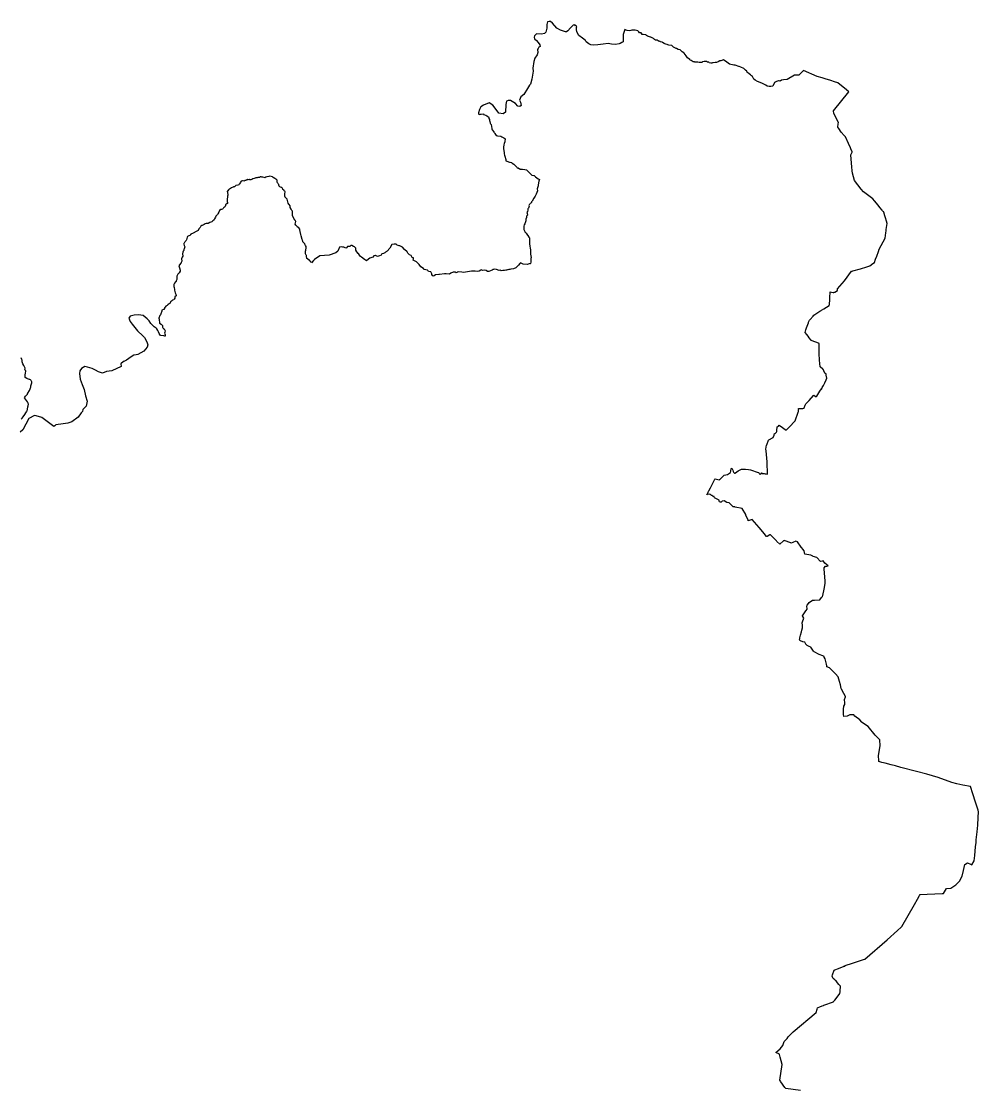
# Model space of a CAD drawing. Header units: metres. Extents: x 319750 to 415268, y 1725605 to 1842937.
# Drawn here: x 354106 to 381248, y 1812675 to 1842937 of the extents above; entities that cross this region are included whole.
import ezdxf

# ---------------------------------------------------------------- set-up
doc = ezdxf.new("R2010")
doc.units = ezdxf.units.M
doc.header["$MEASUREMENT"] = 0
doc.layers.add('DISTRICT BOUNDRY', color=86, linetype='Continuous')

msp = doc.modelspace()

# ---------------------------------------------------------------- linework, layer by layer
at = {"layer": 'DISTRICT BOUNDRY'}
for points in [[(376200, 1812624, 0), (375780, 1812675, 0), (375757, 1812706, 0), (375635, 1812868, 0), (375630, 1812889, 0), (375612, 1812913, 0), (375679, 1813357, 0), (375624, 1813571, 0), (375605, 1813645, 0), (375603, 1813651, 0), (375499, 1813703, 0), (375497, 1813704, 0), (375563, 1813759, 0), (375620, 1813807, 0), (375694, 1813900, 0), (375731, 1814010, 0), (375788, 1814066, 0), (375817, 1814095, 0), (375846, 1814140, 0), (375987, 1814283, 0), (376646, 1814835, 0), (376670, 1814924, 0), (376682, 1814967, 0), (376696, 1814973, 0), (376747, 1814996, 0), (376808, 1815022, 0), (376846, 1815037, 0), (376863, 1815044, 0), (377129, 1815135, 0), (377137, 1815144, 0), (377169, 1815184, 0), (377237, 1815270, 0), (377314, 1815369, 0), (377318, 1815418, 0), (377320, 1815440, 0), (377328, 1815579, 0), (377282, 1815629, 0), (377250, 1815671, 0), (377204, 1815730, 0), (377201, 1815732, 0), (377198, 1815735, 0), (377171, 1815756, 0), (377124, 1815794, 0), (377105, 1815838, 0), (377094, 1815864, 0), (377105, 1815898, 0), (377151, 1816034, 0), (377175, 1816045, 0), (377201, 1816057, 0), (377249, 1816072, 0), (377421, 1816142, 0), (377426, 1816144, 0), (377453, 1816151, 0), (377461, 1816159, 0), (377465, 1816163, 0), (377668, 1816237, 0), (377845, 1816292, 0), (377958, 1816328, 0), (377985, 1816335, 0), (378020, 1816344, 0), (378652, 1816899, 0), (378952, 1817162, 0), (379055, 1817253, 0), (379069, 1817272, 0), (379428, 1817901, 0), (379513, 1818050, 0), (379569, 1818150, 0), (379576, 1818162, 0), (379580, 1818169, 0), (379582, 1818172, 0), (379585, 1818178, 0), (380213, 1818209, 0), (380253, 1818211, 0), (380308, 1818300, 0), (380341, 1818351, 0), (380463, 1818363, 0), (380603, 1818451, 0), (380706, 1818557, 0), (380779, 1818704, 0), (380818, 1818860, 0), (380858, 1819030, 0), (380935, 1819080, 0), (381017, 1819039, 0), (381057, 1819019, 0), (381120, 1819133, 0), (381137, 1819289, 0), (381162, 1819531, 0), (381176, 1819653, 0), (381181, 1819726, 0), (381204, 1819955, 0), (381224, 1820143, 0), (381234, 1820366, 0), (381248, 1820521, 0), (381234, 1820570, 0), (381159, 1820797, 0), (381087, 1821038, 0), (381021, 1821245, 0), (380803, 1821276, 0), (380631, 1821321, 0), (380485, 1821355, 0), (380099, 1821497, 0), (379781, 1821592, 0), (379482, 1821665, 0), (379043, 1821785, 0), (378893, 1821825, 0), (378768, 1821855, 0), (378598, 1821900, 0), (378546, 1821914, 0), (378501, 1821926, 0), (378419, 1821947, 0), (378418, 1821959, 0), (378418, 1821966, 0), (378413, 1822122, 0), (378458, 1822397, 0), (378451, 1822565, 0), (378316, 1822701, 0), (378118, 1822942, 0), (377988, 1823027, 0), (377948, 1823054, 0), (377942, 1823060, 0), (377935, 1823068, 0), (377879, 1823131, 0), (377741, 1823239, 0), (377707, 1823270, 0), (377669, 1823272, 0), (377597, 1823276, 0), (377593, 1823278, 0), (377519, 1823234, 0), (377428, 1823224, 0), (377421, 1823285, 0), (377419, 1823305, 0), (377417, 1823319, 0), (377414, 1823352, 0), (377419, 1823431, 0), (377423, 1823516, 0), (377454, 1823563, 0), (377455, 1823618, 0), (377447, 1823712, 0), (377471, 1823784, 0), (377473, 1823790, 0), (377429, 1823877, 0), (377361, 1824000, 0), (377353, 1824018, 0), (377336, 1824120, 0), (377305, 1824222, 0), (377267, 1824351, 0), (377188, 1824435, 0), (377186, 1824437, 0), (377179, 1824445, 0), (377150, 1824475, 0), (377129, 1824497, 0), (377097, 1824529, 0), (377021, 1824607, 0), (376944, 1824637, 0), (376941, 1824660, 0), (376937, 1824708, 0), (376899, 1824860, 0), (376872, 1824911, 0), (376864, 1824926, 0), (376826, 1824943, 0), (376723, 1824989, 0), (376584, 1825062, 0), (376570, 1825078, 0), (376488, 1825189, 0), (376447, 1825209, 0), (376391, 1825238, 0), (376368, 1825255, 0), (376359, 1825262, 0), (376316, 1825333, 0), (376268, 1825347, 0), (376265, 1825347, 0), (376202, 1825374, 0), (376192, 1825378, 0), (376182, 1825383, 0), (376180, 1825384, 0), (376173, 1825418, 0), (376174, 1825436, 0), (376174, 1825447, 0), (376174, 1825458, 0), (376197, 1825534, 0), (376222, 1825626, 0), (376223, 1825627, 0), (376239, 1825677, 0), (376258, 1825738, 0), (376253, 1825815, 0), (376248, 1825878, 0), (376258, 1825910, 0), (376289, 1826015, 0), (376261, 1826061, 0), (376255, 1826073, 0), (376257, 1826078, 0), (376258, 1826081, 0), (376346, 1826220, 0), (376355, 1826231, 0), (376388, 1826270, 0), (376378, 1826366, 0), (376388, 1826380, 0), (376421, 1826435, 0), (376442, 1826456, 0), (376533, 1826524, 0), (376565, 1826526, 0), (376598, 1826528, 0), (376746, 1826537, 0), (376793, 1826597, 0), (376821, 1826633, 0), (376822, 1826638, 0), (376828, 1826660, 0), (376872, 1826836, 0), (376900, 1827000, 0), (376901, 1827020, 0), (376896, 1827074, 0), (376866, 1827407, 0), (376868, 1827443, 0), (376906, 1827491, 0), (376942, 1827494, 0), (376979, 1827498, 0), (376891, 1827572, 0), (376865, 1827607, 0), (376840, 1827641, 0), (376811, 1827632, 0), (376763, 1827618, 0), (376662, 1827734, 0), (376560, 1827764, 0), (376546, 1827772, 0), (376493, 1827803, 0), (376316, 1827829, 0), (376305, 1827924, 0), (376296, 1827937, 0), (376271, 1827965, 0), (376223, 1828018, 0), (376214, 1828028, 0), (376115, 1828177, 0), (376061, 1828197, 0), (375980, 1828161, 0), (375933, 1828140, 0), (375921, 1828150, 0), (375736, 1828219, 0), (375723, 1828211, 0), (375713, 1828203, 0), (375609, 1828112, 0), (375527, 1828191, 0), (375514, 1828204, 0), (375361, 1828359, 0), (375342, 1828378, 0), (375332, 1828376, 0), (375250, 1828329, 0), (375241, 1828333, 0), (375237, 1828335, 0), (375170, 1828416, 0), (375084, 1828519, 0), (375027, 1828587, 0), (374831, 1828817, 0), (374718, 1828778, 0), (374711, 1828794, 0), (374649, 1828936, 0), (374647, 1828950, 0), (374548, 1829120, 0), (374346, 1829164, 0), (374333, 1829167, 0), (374325, 1829169, 0), (374310, 1829169, 0), (374288, 1829170, 0), (374172, 1829282, 0), (374106, 1829292, 0), (374035, 1829341, 0), (373980, 1829333, 0), (373944, 1829305, 0), (373939, 1829304, 0), (373930, 1829303, 0), (373904, 1829309, 0), (373890, 1829330, 0), (373893, 1829346, 0), (373895, 1829363, 0), (373757, 1829423, 0), (373748, 1829460, 0), (373748, 1829461, 0), (373733, 1829465, 0), (373715, 1829469, 0), (373700, 1829488, 0), (373691, 1829490, 0), (373683, 1829492, 0), (373666, 1829493, 0), (373653, 1829516, 0), (373648, 1829524, 0), (373638, 1829526, 0), (373612, 1829531, 0), (373563, 1829522, 0), (373554, 1829518, 0), (373544, 1829514, 0), (373537, 1829510, 0), (373539, 1829514, 0), (373584, 1829582, 0), (373586, 1829616, 0), (373594, 1829626, 0), (373645, 1829715, 0), (373759, 1829937, 0), (373770, 1829956, 0), (373770, 1829957, 0), (373774, 1829963, 0), (373895, 1829940, 0), (373905, 1829947, 0), (373911, 1829951, 0), (374034, 1830068, 0), (374130, 1830086, 0), (374154, 1830103, 0), (374210, 1830143, 0), (374223, 1830184, 0), (374228, 1830254, 0), (374241, 1830261, 0), (374249, 1830265, 0), (374280, 1830213, 0), (374287, 1830178, 0), (374295, 1830157, 0), (374325, 1830130, 0), (374347, 1830126, 0), (374351, 1830132, 0), (374354, 1830136, 0), (374426, 1830188, 0), (374486, 1830220, 0), (374522, 1830240, 0), (374540, 1830240, 0), (374641, 1830244, 0), (374723, 1830230, 0), (374777, 1830221, 0), (374994, 1830149, 0), (375003, 1830146, 0), (375022, 1830130, 0), (375034, 1830108, 0), (375041, 1830101, 0), (375057, 1830093, 0), (375068, 1830104, 0), (375070, 1830104, 0), (375080, 1830103, 0), (375084, 1830119, 0), (375086, 1830126, 0), (375088, 1830136, 0), (375102, 1830124, 0), (375111, 1830125, 0), (375121, 1830116, 0), (375130, 1830109, 0), (375149, 1830113, 0), (375169, 1830118, 0), (375191, 1830111, 0), (375228, 1830105, 0), (375263, 1830100, 0), (375258, 1830203, 0), (375253, 1830334, 0), (375249, 1830446, 0), (375220, 1830758, 0), (375217, 1830807, 0), (375232, 1830917, 0), (375244, 1830934, 0), (375292, 1831066, 0), (375302, 1831076, 0), (375424, 1831142, 0), (375449, 1831208, 0), (375464, 1831248, 0), (375468, 1831250, 0), (375476, 1831254, 0), (375516, 1831293, 0), (375523, 1831307, 0), (375523, 1831308, 0), (375526, 1831337, 0), (375537, 1831438, 0), (375569, 1831463, 0), (375597, 1831486, 0), (375601, 1831482, 0), (375620, 1831470, 0), (375795, 1831342, 0), (375880, 1831433, 0), (376045, 1831609, 0), (376128, 1831855, 0), (376136, 1831879, 0), (376142, 1831896, 0), (376137, 1831918, 0), (376134, 1831930, 0), (376136, 1831945, 0), (376145, 1831959, 0), (376152, 1831960, 0), (376260, 1831963, 0), (376302, 1831965, 0), (376305, 1831977, 0), (376334, 1832053, 0), (376347, 1832088, 0), (376439, 1832189, 0), (376566, 1832329, 0), (376575, 1832338, 0), (376642, 1832287, 0), (376650, 1832300, 0), (376656, 1832311, 0), (376748, 1832447, 0), (376791, 1832513, 0), (376792, 1832511, 0), (376811, 1832551, 0), (376830, 1832587, 0), (376845, 1832615, 0), (376875, 1832670, 0), (376884, 1832692, 0), (376922, 1832774, 0), (376941, 1832816, 0), (376928, 1832907, 0), (376925, 1832940, 0), (376883, 1832965, 0), (376858, 1833024, 0), (376845, 1833053, 0), (376842, 1833057, 0), (376831, 1833072, 0), (376756, 1833145, 0), (376732, 1833328, 0), (376731, 1833521, 0), (376730, 1833643, 0), (376729, 1833722, 0), (376728, 1833760, 0), (376727, 1833804, 0), (376707, 1833815, 0), (376630, 1833843, 0), (376504, 1833888, 0), (376496, 1833899, 0), (376490, 1833906, 0), (376444, 1833967, 0), (376411, 1834010, 0), (376377, 1834055, 0), (376329, 1834117, 0), (376353, 1834191, 0), (376371, 1834246, 0), (376422, 1834388, 0), (376428, 1834407, 0), (376448, 1834462, 0), (376470, 1834482, 0), (376553, 1834579, 0), (376577, 1834607, 0), (376750, 1834716, 0), (376785, 1834741, 0), (376791, 1834745, 0), (376862, 1834788, 0), (377011, 1834879, 0), (377014, 1834891, 0), (377016, 1834901, 0), (377026, 1835061, 0), (377028, 1835100, 0), (377038, 1835265, 0), (377077, 1835257, 0), (377126, 1835246, 0), (377138, 1835253, 0), (377147, 1835258, 0), (377165, 1835259, 0), (377169, 1835260, 0), (377243, 1835310, 0), (377243, 1835312, 0), (377243, 1835352, 0), (377442, 1835584, 0), (377645, 1835851, 0), (377666, 1835856, 0), (377677, 1835859, 0), (377900, 1835916, 0), (378077, 1835975, 0), (378159, 1836001, 0), (378249, 1836067, 0), (378296, 1836102, 0), (378327, 1836194, 0), (378358, 1836278, 0), (378405, 1836411, 0), (378431, 1836481, 0), (378598, 1836787, 0), (378617, 1836938, 0), (378624, 1836999, 0), (378627, 1837016, 0), (378630, 1837034, 0), (378656, 1837203, 0), (378634, 1837273, 0), (378605, 1837362, 0), (378587, 1837425, 0), (378558, 1837531, 0), (378557, 1837532, 0), (378554, 1837536, 0), (378526, 1837569, 0), (378511, 1837588, 0), (378450, 1837662, 0), (378400, 1837721, 0), (378296, 1837847, 0), (378246, 1837907, 0), (378137, 1837993, 0), (377988, 1838105, 0), (377920, 1838175, 0), (377726, 1838425, 0), (377671, 1838633, 0), (377666, 1838696, 0), (377657, 1838815, 0), (377648, 1838915, 0), (377626, 1839148, 0), (377626, 1839149, 0), (377626, 1839149, 0), (377660, 1839231, 0), (377664, 1839240, 0), (377627, 1839327, 0), (377617, 1839353, 0), (377558, 1839477, 0), (377469, 1839666, 0), (377437, 1839700, 0), (377347, 1839793, 0), (377283, 1839899, 0), (377257, 1839940, 0), (377267, 1840033, 0), (377270, 1840071, 0), (377144, 1840321, 0), (377133, 1840404, 0), (377572, 1840941, 0), (377504, 1840996, 0), (377258, 1841197, 0), (377159, 1841224, 0), (377057, 1841256, 0), (376896, 1841305, 0), (376808, 1841332, 0), (376671, 1841375, 0), (376280, 1841542, 0), (376147, 1841410, 0), (376027, 1841410, 0), (375816, 1841284, 0), (375712, 1841275, 0), (375655, 1841270, 0), (375617, 1841241, 0), (375591, 1841253, 0), (375576, 1841249, 0), (375515, 1841233, 0), (375462, 1841203, 0), (375412, 1841104, 0), (375358, 1841090, 0), (375311, 1841093, 0), (375253, 1841097, 0), (375213, 1841123, 0), (375123, 1841175, 0), (375055, 1841204, 0), (374976, 1841234, 0), (374911, 1841273, 0), (374871, 1841299, 0), (374832, 1841372, 0), (374810, 1841392, 0), (374782, 1841417, 0), (374739, 1841449, 0), (374692, 1841483, 0), (374688, 1841486, 0), (374672, 1841529, 0), (374639, 1841557, 0), (374633, 1841561, 0), (374586, 1841601, 0), (374506, 1841640, 0), (374462, 1841658, 0), (374453, 1841661, 0), (374346, 1841690, 0), (374306, 1841698, 0), (374180, 1841725, 0), (374107, 1841777, 0), (374016, 1841843, 0), (373936, 1841820, 0), (373920, 1841816, 0), (373909, 1841816, 0), (373859, 1841793, 0), (373812, 1841771, 0), (373779, 1841771, 0), (373725, 1841763, 0), (373703, 1841760, 0), (373679, 1841756, 0), (373655, 1841752, 0), (373604, 1841765, 0), (373597, 1841781, 0), (373563, 1841783, 0), (373551, 1841793, 0), (373540, 1841803, 0), (373526, 1841801, 0), (373475, 1841797, 0), (373466, 1841796, 0), (373421, 1841792, 0), (373396, 1841774, 0), (373382, 1841774, 0), (373364, 1841773, 0), (373355, 1841773, 0), (373343, 1841773, 0), (373327, 1841775, 0), (373283, 1841780, 0), (373258, 1841784, 0), (373252, 1841783, 0), (373238, 1841781, 0), (373222, 1841779, 0), (373206, 1841777, 0), (373195, 1841776, 0), (373188, 1841788, 0), (373187, 1841788, 0), (373161, 1841792, 0), (373150, 1841793, 0), (373101, 1841825, 0), (373062, 1841850, 0), (373057, 1841853, 0), (372989, 1841904, 0), (372959, 1841964, 0), (372931, 1841997, 0), (372896, 1842038, 0), (372888, 1842044, 0), (372846, 1842075, 0), (372781, 1842128, 0), (372778, 1842130, 0), (372739, 1842135, 0), (372727, 1842136, 0), (372680, 1842167, 0), (372676, 1842170, 0), (372601, 1842209, 0), (372547, 1842248, 0), (372546, 1842249, 0), (372460, 1842263, 0), (372434, 1842272, 0), (372417, 1842278, 0), (372377, 1842292, 0), (372351, 1842301, 0), (372345, 1842311, 0), (372344, 1842313, 0), (372335, 1842312, 0), (372329, 1842312, 0), (372286, 1842334, 0), (372274, 1842345, 0), (372229, 1842352, 0), (372211, 1842373, 0), (372193, 1842365, 0), (372173, 1842389, 0), (372155, 1842387, 0), (372140, 1842407, 0), (372123, 1842404, 0), (372120, 1842403, 0), (372109, 1842407, 0), (372087, 1842408, 0), (372057, 1842423, 0), (372049, 1842430, 0), (372028, 1842450, 0), (371950, 1842484, 0), (371942, 1842487, 0), (371856, 1842517, 0), (371835, 1842538, 0), (371816, 1842557, 0), (371800, 1842559, 0), (371736, 1842567, 0), (371724, 1842567, 0), (371712, 1842568, 0), (371678, 1842609, 0), (371636, 1842612, 0), (371611, 1842636, 0), (371582, 1842668, 0), (371544, 1842677, 0), (371514, 1842684, 0), (371460, 1842686, 0), (371444, 1842687, 0), (371412, 1842691, 0), (371384, 1842680, 0), (371352, 1842667, 0), (371283, 1842679, 0), (371279, 1842680, 0), (371251, 1842690, 0), (371239, 1842696, 0), (371218, 1842705, 0), (371196, 1842651, 0), (371167, 1842565, 0), (371171, 1842473, 0), (371173, 1842361, 0), (371131, 1842335, 0), (371086, 1842312, 0), (371077, 1842307, 0), (371052, 1842296, 0), (370956, 1842282, 0), (370841, 1842293, 0), (370743, 1842311, 0), (370603, 1842292, 0), (370453, 1842268, 0), (370336, 1842261, 0), (370249, 1842274, 0), (370198, 1842301, 0), (370118, 1842354, 0), (370097, 1842390, 0), (370013, 1842460, 0), (369916, 1842533, 0), (369853, 1842643, 0), (369850, 1842706, 0), (369844, 1842734, 0), (369839, 1842756, 0), (369852, 1842771, 0), (369845, 1842790, 0), (369833, 1842825, 0), (369815, 1842810, 0), (369797, 1842838, 0), (369750, 1842830, 0), (369673, 1842754, 0), (369597, 1842667, 0), (369566, 1842640, 0), (369531, 1842642, 0), (369394, 1842685, 0), (369394, 1842685, 0), (369289, 1842742, 0), (369169, 1842885, 0), (369110, 1842935, 0), (369074, 1842937, 0), (369024, 1842922, 0), (369002, 1842849, 0), (369002, 1842748, 0), (368991, 1842672, 0), (368973, 1842634, 0), (368939, 1842593, 0), (368855, 1842578, 0), (368713, 1842582, 0), (368657, 1842526, 0), (368649, 1842491, 0), (368651, 1842437, 0), (368709, 1842390, 0), (368757, 1842335, 0), (368804, 1842272, 0), (368819, 1842223, 0), (368776, 1842202, 0), (368756, 1842171, 0), (368738, 1842142, 0), (368753, 1842050, 0), (368730, 1841990, 0), (368664, 1841896, 0), (368641, 1841795, 0), (368608, 1841608, 0), (368614, 1841527, 0), (368579, 1841299, 0), (368545, 1841158, 0), (368515, 1841123, 0), (368461, 1841032, 0), (368352, 1840859, 0), (368267, 1840800, 0), (368228, 1840704, 0), (368260, 1840649, 0), (368274, 1840552, 0), (368236, 1840524, 0), (368184, 1840533, 0), (368113, 1840604, 0), (367978, 1840689, 0), (367913, 1840693, 0), (367860, 1840671, 0), (367847, 1840578, 0), (367832, 1840361, 0), (367765, 1840316, 0), (367648, 1840338, 0), (367543, 1840477, 0), (367470, 1840565, 0), (367373, 1840628, 0), (367209, 1840563, 0), (367137, 1840515, 0), (367092, 1840442, 0), (367065, 1840344, 0), (367067, 1840320, 0), (367068, 1840313, 0), (367088, 1840292, 0), (367115, 1840306, 0), (367140, 1840304, 0), (367208, 1840318, 0), (367209, 1840314, 0), (367212, 1840294, 0), (367274, 1840275, 0), (367304, 1840259, 0), (367351, 1840233, 0), (367357, 1840202, 0), (367359, 1840183, 0), (367376, 1840151, 0), (367377, 1840148, 0), (367379, 1840128, 0), (367379, 1840123, 0), (367379, 1840116, 0), (367379, 1840115, 0), (367384, 1840111, 0), (367388, 1840107, 0), (367386, 1840091, 0), (367386, 1840091, 0), (367394, 1840067, 0), (367400, 1840053, 0), (367407, 1840032, 0), (367424, 1840016, 0), (367433, 1839953, 0), (367442, 1839900, 0), (367446, 1839876, 0), (367459, 1839858, 0), (367500, 1839800, 0), (367506, 1839791, 0), (367519, 1839774, 0), (367529, 1839760, 0), (367534, 1839753, 0), (367565, 1839702, 0), (367570, 1839696, 0), (367570, 1839696, 0), (367610, 1839691, 0), (367613, 1839691, 0), (367704, 1839681, 0), (367732, 1839665, 0), (367789, 1839631, 0), (367812, 1839618, 0), (367822, 1839606, 0), (367819, 1839529, 0), (367815, 1839528, 0), (367814, 1839525, 0), (367814, 1839524, 0), (367800, 1839478, 0), (367798, 1839470, 0), (367789, 1839434, 0), (367773, 1839370, 0), (367772, 1839365, 0), (367780, 1839312, 0), (367783, 1839290, 0), (367798, 1839188, 0), (367799, 1839182, 0), (367809, 1839145, 0), (367818, 1839113, 0), (367839, 1839019, 0), (367846, 1838985, 0), (367871, 1838970, 0), (367951, 1838942, 0), (367961, 1838943, 0), (368007, 1838934, 0), (368013, 1838930, 0), (368024, 1838920, 0), (368065, 1838884, 0), (368088, 1838865, 0), (368140, 1838821, 0), (368155, 1838798, 0), (368165, 1838781, 0), (368193, 1838780, 0), (368227, 1838758, 0), (368238, 1838751, 0), (368247, 1838750, 0), (368278, 1838747, 0), (368311, 1838745, 0), (368386, 1838737, 0), (368427, 1838723, 0), (368470, 1838686, 0), (368581, 1838579, 0), (368590, 1838577, 0), (368638, 1838569, 0), (368643, 1838565, 0), (368686, 1838527, 0), (368684, 1838525, 0), (368764, 1838470, 0), (368776, 1838461, 0), (368794, 1838451, 0), (368782, 1838409, 0), (368764, 1838300, 0), (368757, 1838270, 0), (368735, 1838192, 0), (368743, 1838132, 0), (368702, 1838038, 0), (368676, 1837980, 0), (368675, 1837978, 0), (368641, 1837925, 0), (368640, 1837923, 0), (368588, 1837843, 0), (368572, 1837820, 0), (368566, 1837799, 0), (368553, 1837785, 0), (368537, 1837769, 0), (368527, 1837757, 0), (368507, 1837737, 0), (368499, 1837712, 0), (368505, 1837701, 0), (368491, 1837673, 0), (368485, 1837636, 0), (368471, 1837617, 0), (368464, 1837607, 0), (368466, 1837583, 0), (368457, 1837549, 0), (368438, 1837513, 0), (368448, 1837489, 0), (368460, 1837446, 0), (368429, 1837412, 0), (368428, 1837372, 0), (368409, 1837332, 0), (368414, 1837282, 0), (368385, 1837196, 0), (368362, 1837163, 0), (368354, 1837131, 0), (368349, 1837095, 0), (368353, 1837063, 0), (368355, 1837033, 0), (368378, 1836983, 0), (368381, 1836976, 0), (368385, 1836971, 0), (368390, 1836964, 0), (368420, 1836928, 0), (368458, 1836878, 0), (368469, 1836866, 0), (368498, 1836822, 0), (368513, 1836800, 0), (368517, 1836794, 0), (368517, 1836749, 0), (368516, 1836700, 0), (368516, 1836684, 0), (368514, 1836618, 0), (368524, 1836568, 0), (368537, 1836497, 0), (368538, 1836480, 0), (368541, 1836418, 0), (368542, 1836379, 0), (368542, 1836367, 0), (368546, 1836335, 0), (368557, 1836243, 0), (368556, 1836209, 0), (368552, 1836112, 0), (368545, 1836074, 0), (368548, 1836071, 0), (368504, 1836058, 0), (368443, 1836043, 0), (368338, 1836054, 0), (368260, 1836091, 0), (368238, 1836067, 0), (368201, 1836025, 0), (368143, 1835964, 0), (368123, 1835953, 0), (368059, 1835921, 0), (367984, 1835908, 0), (367953, 1835903, 0), (367924, 1835897, 0), (367901, 1835893, 0), (367891, 1835891, 0), (367865, 1835886, 0), (367845, 1835883, 0), (367808, 1835877, 0), (367801, 1835875, 0), (367801, 1835871, 0), (367761, 1835868, 0), (367710, 1835864, 0), (367689, 1835882, 0), (367651, 1835872, 0), (367578, 1835904, 0), (367519, 1835907, 0), (367490, 1835900, 0), (367485, 1835899, 0), (367451, 1835883, 0), (367361, 1835840, 0), (367324, 1835844, 0), (367287, 1835869, 0), (367251, 1835883, 0), (367192, 1835874, 0), (367144, 1835887, 0), (367137, 1835883, 0), (367086, 1835853, 0), (367031, 1835846, 0), (366969, 1835852, 0), (366865, 1835850, 0), (366865, 1835850, 0), (366639, 1835814, 0), (366596, 1835823, 0), (366488, 1835838, 0), (366480, 1835833, 0), (366469, 1835827, 0), (366436, 1835807, 0), (366407, 1835822, 0), (366393, 1835822, 0), (366359, 1835825, 0), (366351, 1835823, 0), (366281, 1835801, 0), (366250, 1835772, 0), (366151, 1835778, 0), (366105, 1835778, 0), (365966, 1835757, 0), (365942, 1835756, 0), (365850, 1835747, 0), (365810, 1835722, 0), (365784, 1835708, 0), (365766, 1835731, 0), (365744, 1835758, 0), (365742, 1835778, 0), (365716, 1835833, 0), (365649, 1835840, 0), (365645, 1835866, 0), (365619, 1835881, 0), (365610, 1835883, 0), (365533, 1835904, 0), (365520, 1835901, 0), (365511, 1835927, 0), (365435, 1835981, 0), (365385, 1836045, 0), (365307, 1836123, 0), (365307, 1836123, 0), (365213, 1836163, 0), (365223, 1836207, 0), (365221, 1836228, 0), (365210, 1836234, 0), (365190, 1836246, 0), (365162, 1836302, 0), (365116, 1836321, 0), (365074, 1836354, 0), (365063, 1836363, 0), (365050, 1836398, 0), (364970, 1836467, 0), (364909, 1836534, 0), (364878, 1836552, 0), (364833, 1836568, 0), (364814, 1836574, 0), (364787, 1836586, 0), (364758, 1836590, 0), (364733, 1836618, 0), (364714, 1836618, 0), (364673, 1836617, 0), (364613, 1836612, 0), (364553, 1836503, 0), (364479, 1836418, 0), (364457, 1836408, 0), (364453, 1836406, 0), (364428, 1836391, 0), (364409, 1836377, 0), (364379, 1836356, 0), (364324, 1836342, 0), (364304, 1836308, 0), (364258, 1836288, 0), (364204, 1836274, 0), (364148, 1836297, 0), (364137, 1836301, 0), (364096, 1836291, 0), (364073, 1836247, 0), (363990, 1836223, 0), (363950, 1836196, 0), (363888, 1836148, 0), (363837, 1836183, 0), (363753, 1836249, 0), (363721, 1836272, 0), (363695, 1836311, 0), (363665, 1836350, 0), (363658, 1836359, 0), (363622, 1836406, 0), (363591, 1836449, 0), (363591, 1836506, 0), (363574, 1836521, 0), (363556, 1836541, 0), (363523, 1836554, 0), (363472, 1836578, 0), (363462, 1836583, 0), (363444, 1836577, 0), (363416, 1836553, 0), (363353, 1836549, 0), (363325, 1836519, 0), (363308, 1836509, 0), (363268, 1836529, 0), (363252, 1836533, 0), (363209, 1836536, 0), (363178, 1836543, 0), (363128, 1836535, 0), (363124, 1836534, 0), (363076, 1836423, 0), (363026, 1836371, 0), (362833, 1836312, 0), (362568, 1836287, 0), (362421, 1836187, 0), (362394, 1836157, 0), (362335, 1836093, 0), (362320, 1836107, 0), (362316, 1836111, 0), (362303, 1836124, 0), (362279, 1836149, 0), (362273, 1836154, 0), (362219, 1836199, 0), (362218, 1836200, 0), (362202, 1836213, 0), (362193, 1836276, 0), (362190, 1836295, 0), (362177, 1836304, 0), (362167, 1836342, 0), (362159, 1836366, 0), (362160, 1836368, 0), (362161, 1836376, 0), (362167, 1836425, 0), (362171, 1836453, 0), (362173, 1836463, 0), (362179, 1836503, 0), (362179, 1836510, 0), (362178, 1836555, 0), (362166, 1836579, 0), (362146, 1836622, 0), (362142, 1836627, 0), (362109, 1836666, 0), (362084, 1836687, 0), (362084, 1836705, 0), (362078, 1836728, 0), (362075, 1836737, 0), (362072, 1836747, 0), (362070, 1836755, 0), (362039, 1836860, 0), (362029, 1836896, 0), (362017, 1836938, 0), (362010, 1836962, 0), (362002, 1837043, 0), (361976, 1837082, 0), (361926, 1837113, 0), (361915, 1837126, 0), (361894, 1837148, 0), (361891, 1837154, 0), (361887, 1837160, 0), (361874, 1837182, 0), (361880, 1837227, 0), (361885, 1837262, 0), (361876, 1837277, 0), (361862, 1837302, 0), (361860, 1837305, 0), (361835, 1837351, 0), (361796, 1837428, 0), (361797, 1837518, 0), (361796, 1837551, 0), (361776, 1837570, 0), (361772, 1837574, 0), (361757, 1837615, 0), (361731, 1837657, 0), (361728, 1837708, 0), (361697, 1837745, 0), (361688, 1837756, 0), (361686, 1837758, 0), (361676, 1837779, 0), (361647, 1837891, 0), (361638, 1837904, 0), (361602, 1837934, 0), (361599, 1837937, 0), (361595, 1837942, 0), (361588, 1837951, 0), (361574, 1837981, 0), (361573, 1837991, 0), (361576, 1838005, 0), (361574, 1838045, 0), (361591, 1838100, 0), (361576, 1838118, 0), (361573, 1838122, 0), (361558, 1838136, 0), (361546, 1838147, 0), (361523, 1838171, 0), (361516, 1838182, 0), (361502, 1838220, 0), (361494, 1838223, 0), (361479, 1838229, 0), (361458, 1838236, 0), (361450, 1838237, 0), (361437, 1838247, 0), (361428, 1838255, 0), (361422, 1838260, 0), (361416, 1838268, 0), (361410, 1838286, 0), (361406, 1838299, 0), (361404, 1838314, 0), (361389, 1838333, 0), (361374, 1838349, 0), (361372, 1838360, 0), (361363, 1838383, 0), (361362, 1838386, 0), (361364, 1838399, 0), (361355, 1838421, 0), (361349, 1838440, 0), (361324, 1838464, 0), (361313, 1838470, 0), (361293, 1838483, 0), (361249, 1838513, 0), (361224, 1838524, 0), (361185, 1838538, 0), (361156, 1838546, 0), (361122, 1838534, 0), (361079, 1838527, 0), (361067, 1838525, 0), (361036, 1838516, 0), (361009, 1838504, 0), (360989, 1838511, 0), (360957, 1838521, 0), (360928, 1838523, 0), (360910, 1838528, 0), (360909, 1838528, 0), (360885, 1838526, 0), (360858, 1838513, 0), (360835, 1838507, 0), (360808, 1838506, 0), (360797, 1838502, 0), (360762, 1838498, 0), (360755, 1838498, 0), (360732, 1838494, 0), (360705, 1838483, 0), (360674, 1838471, 0), (360639, 1838457, 0), (360613, 1838448, 0), (360586, 1838447, 0), (360571, 1838454, 0), (360562, 1838453, 0), (360541, 1838448, 0), (360529, 1838452, 0), (360519, 1838451, 0), (360516, 1838447, 0), (360505, 1838446, 0), (360496, 1838443, 0), (360479, 1838430, 0), (360473, 1838426, 0), (360447, 1838427, 0), (360430, 1838419, 0), (360416, 1838408, 0), (360393, 1838413, 0), (360388, 1838414, 0), (360372, 1838416, 0), (360335, 1838403, 0), (360323, 1838380, 0), (360308, 1838359, 0), (360291, 1838330, 0), (360285, 1838320, 0), (360276, 1838304, 0), (360240, 1838293, 0), (360201, 1838285, 0), (360192, 1838279, 0), (360180, 1838272, 0), (360155, 1838253, 0), (360147, 1838249, 0), (360126, 1838246, 0), (360123, 1838235, 0), (360114, 1838234, 0), (360082, 1838227, 0), (360064, 1838217, 0), (360039, 1838198, 0), (360004, 1838177, 0), (359990, 1838169, 0), (359982, 1838161, 0), (359958, 1838133, 0), (359945, 1838122, 0), (359946, 1838117, 0), (359949, 1838104, 0), (359951, 1838075, 0), (359954, 1838061, 0), (359961, 1838045, 0), (359962, 1838039, 0), (359960, 1838028, 0), (359957, 1838024, 0), (359957, 1838018, 0), (359957, 1838017, 0), (359957, 1838006, 0), (359957, 1837997, 0), (359955, 1837986, 0), (359954, 1837961, 0), (359947, 1837929, 0), (359944, 1837912, 0), (359944, 1837900, 0), (359942, 1837869, 0), (359939, 1837847, 0), (359946, 1837823, 0), (359959, 1837804, 0), (359943, 1837776, 0), (359898, 1837730, 0), (359897, 1837715, 0), (359884, 1837692, 0), (359865, 1837672, 0), (359859, 1837665, 0), (359852, 1837659, 0), (359838, 1837646, 0), (359831, 1837632, 0), (359813, 1837613, 0), (359810, 1837612, 0), (359785, 1837606, 0), (359765, 1837601, 0), (359729, 1837575, 0), (359707, 1837525, 0), (359680, 1837481, 0), (359664, 1837458, 0), (359625, 1837411, 0), (359608, 1837383, 0), (359586, 1837341, 0), (359573, 1837307, 0), (359571, 1837306, 0), (359562, 1837298, 0), (359539, 1837278, 0), (359504, 1837256, 0), (359448, 1837229, 0), (359402, 1837207, 0), (359373, 1837208, 0), (359344, 1837210, 0), (359322, 1837200, 0), (359320, 1837199, 0), (359287, 1837174, 0), (359230, 1837148, 0), (359222, 1837144, 0), (359197, 1837126, 0), (359179, 1837091, 0), (359164, 1837085, 0), (359139, 1837054, 0), (359122, 1837004, 0), (359122, 1837004, 0), (359078, 1836984, 0), (359029, 1836961, 0), (359016, 1836947, 0), (358999, 1836941, 0), (358978, 1836930, 0), (358958, 1836921, 0), (358926, 1836911, 0), (358920, 1836907, 0), (358914, 1836902, 0), (358906, 1836895, 0), (358899, 1836883, 0), (358892, 1836864, 0), (358883, 1836863, 0), (358853, 1836856, 0), (358818, 1836836, 0), (358810, 1836821, 0), (358787, 1836738, 0), (358784, 1836722, 0), (358764, 1836707, 0), (358747, 1836691, 0), (358739, 1836679, 0), (358733, 1836671, 0), (358721, 1836651, 0), (358717, 1836637, 0), (358713, 1836626, 0), (358710, 1836617, 0), (358723, 1836583, 0), (358729, 1836566, 0), (358743, 1836540, 0), (358732, 1836519, 0), (358720, 1836486, 0), (358709, 1836472, 0), (358711, 1836447, 0), (358709, 1836444, 0), (358704, 1836432, 0), (358694, 1836420, 0), (358685, 1836390, 0), (358682, 1836376, 0), (358680, 1836357, 0), (358679, 1836345, 0), (358681, 1836279, 0), (358666, 1836247, 0), (358665, 1836245, 0), (358658, 1836233, 0), (358648, 1836207, 0), (358652, 1836142, 0), (358640, 1836102, 0), (358634, 1836091, 0), (358629, 1836085, 0), (358587, 1836038, 0), (358576, 1836001, 0), (358588, 1835950, 0), (358610, 1835879, 0), (358605, 1835862, 0), (358605, 1835855, 0), (358607, 1835850, 0), (358577, 1835811, 0), (358567, 1835798, 0), (358543, 1835773, 0), (358515, 1835715, 0), (358515, 1835666, 0), (358519, 1835648, 0), (358514, 1835622, 0), (358500, 1835583, 0), (358500, 1835583, 0), (358496, 1835564, 0), (358475, 1835547, 0), (358449, 1835513, 0), (358432, 1835479, 0), (358430, 1835441, 0), (358433, 1835415, 0), (358436, 1835393, 0), (358447, 1835332, 0), (358451, 1835312, 0), (358471, 1835242, 0), (358485, 1835197, 0), (358499, 1835159, 0), (358461, 1835123, 0), (358454, 1835088, 0), (358441, 1835062, 0), (358427, 1835037, 0), (358394, 1835032, 0), (358382, 1835025, 0), (358375, 1835014, 0), (358354, 1835005, 0), (358340, 1834987, 0), (358339, 1834985, 0), (358328, 1834958, 0), (358316, 1834941, 0), (358301, 1834929, 0), (358273, 1834907, 0), (358260, 1834899, 0), (358245, 1834890, 0), (358237, 1834876, 0), (358205, 1834860, 0), (358185, 1834836, 0), (358165, 1834817, 0), (358169, 1834796, 0), (358146, 1834771, 0), (358138, 1834766, 0), (358092, 1834752, 0), (358090, 1834723, 0), (358090, 1834722, 0), (358065, 1834643, 0), (358056, 1834619, 0), (358043, 1834609, 0), (358036, 1834599, 0), (358005, 1834521, 0), (358007, 1834512, 0), (358011, 1834501, 0), (358015, 1834472, 0), (358025, 1834402, 0), (358028, 1834376, 0), (358071, 1834355, 0), (358106, 1834312, 0), (358109, 1834280, 0), (358111, 1834267, 0), (358114, 1834246, 0), (358128, 1834238, 0), (358133, 1834234, 0), (358138, 1834223, 0), (358160, 1834214, 0), (358164, 1834199, 0), (358181, 1834162, 0), (358178, 1834125, 0), (358168, 1834094, 0), (358177, 1834071, 0), (358177, 1834067, 0), (358180, 1834055, 0), (358183, 1834013, 0), (358175, 1834014, 0), (358149, 1834017, 0), (358050, 1834029, 0), (358010, 1834090, 0), (357998, 1834132, 0), (357977, 1834172, 0), (357951, 1834222, 0), (357925, 1834234, 0), (357869, 1834271, 0), (357777, 1834366, 0), (357733, 1834442, 0), (357669, 1834504, 0), (357559, 1834597, 0), (357428, 1834613, 0), (357302, 1834610, 0), (357188, 1834575, 0), (357152, 1834517, 0), (357194, 1834428, 0), (357244, 1834348, 0), (357396, 1834166, 0), (357555, 1834024, 0), (357598, 1833973, 0), (357668, 1833854, 0), (357693, 1833762, 0), (357675, 1833702, 0), (357579, 1833586, 0), (357405, 1833491, 0), (357366, 1833485, 0), (357297, 1833475, 0), (357252, 1833444, 0), (357246, 1833439, 0), (357156, 1833382, 0), (357085, 1833335, 0), (357013, 1833295, 0), (357000, 1833288, 0), (356924, 1833222, 0), (356940, 1833146, 0), (356941, 1833146, 0), (356672, 1833026, 0), (356522, 1833009, 0), (356406, 1832961, 0), (356291, 1833004, 0), (356213, 1833048, 0), (356115, 1833094, 0), (355984, 1833134, 0), (355910, 1833148, 0), (355811, 1833094, 0), (355768, 1833025, 0), (355759, 1832951, 0), (355777, 1832788, 0), (355833, 1832643, 0), (355892, 1832496, 0), (355926, 1832321, 0), (355972, 1832171, 0), (355941, 1832029, 0), (355853, 1831931, 0), (355836, 1831875, 0), (355807, 1831836, 0), (355716, 1831715, 0), (355534, 1831584, 0), (355425, 1831546, 0), (355289, 1831524, 0), (355081, 1831495, 0), (355055, 1831470, 0), (355029, 1831445, 0), (354686, 1831700, 0), (354531, 1831748, 0), (354481, 1831763, 0), (354317, 1831676, 0), (354151, 1831359, 0), (354075, 1831288, 0)], [(354100, 1831654, 0), (354133, 1831683, 0), (354159, 1831724, 0), (354202, 1831792, 0), (354233, 1831838, 0), (354254, 1831870, 0), (354261, 1831882, 0), (354272, 1831890, 0), (354282, 1831937, 0), (354294, 1832005, 0), (354300, 1832033, 0), (354306, 1832083, 0), (354301, 1832099, 0), (354300, 1832107, 0), (354291, 1832133, 0), (354283, 1832149, 0), (354254, 1832188, 0), (354196, 1832266, 0), (354224, 1832306, 0), (354278, 1832370, 0), (354283, 1832384, 0), (354294, 1832395, 0), (354342, 1832468, 0), (354361, 1832519, 0), (354369, 1832544, 0), (354372, 1832567, 0), (354375, 1832591, 0), (354377, 1832607, 0), (354392, 1832656, 0), (354400, 1832685, 0), (354400, 1832702, 0), (354399, 1832718, 0), (354390, 1832739, 0), (354387, 1832744, 0), (354380, 1832760, 0), (354379, 1832762, 0), (354369, 1832773, 0), (354349, 1832781, 0), (354333, 1832784, 0), (354282, 1832802, 0), (354264, 1832813, 0), (354216, 1832842, 0), (354218, 1832871, 0), (354219, 1832897, 0), (354217, 1832917, 0), (354219, 1832932, 0), (354221, 1832949, 0), (354232, 1833029, 0), (354230, 1833035, 0), (354216, 1833049, 0), (354203, 1833063, 0), (354211, 1833106, 0), (354200, 1833137, 0), (354187, 1833158, 0), (354187, 1833159, 0), (354175, 1833177, 0), (354152, 1833228, 0), (354127, 1833279, 0), (354130, 1833326, 0), (354120, 1833350, 0), (354104, 1833392, 0)]]:
    msp.add_polyline3d(points, dxfattribs=at)

doc.saveas('drawing.dxf')
